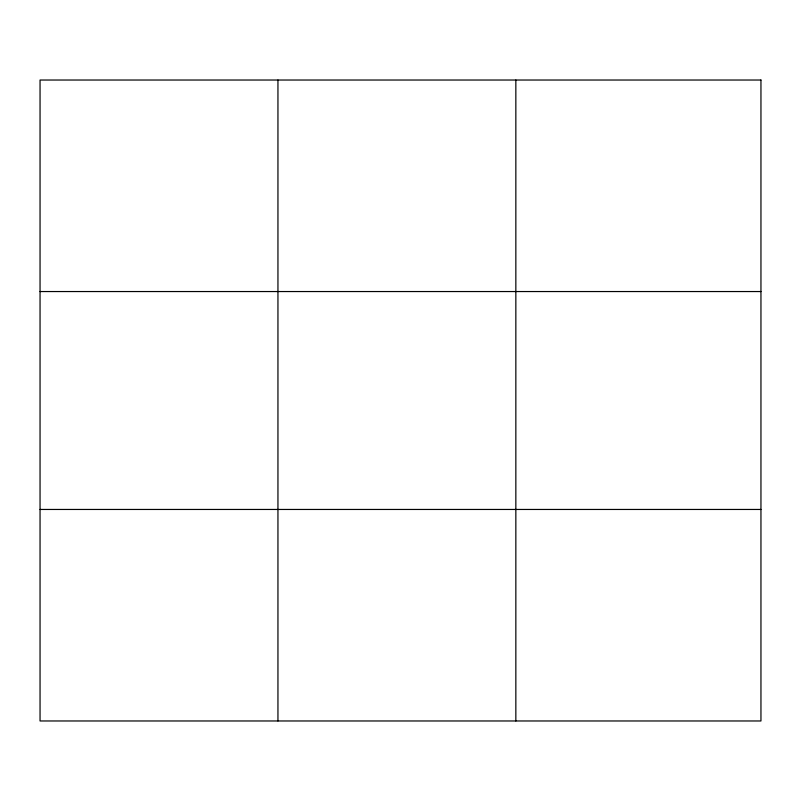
<?xml version="1.0" encoding="UTF-8"?>
<svg xmlns="http://www.w3.org/2000/svg" width="801" height="801" viewBox="0 0 801 801"><rect width="100%" height="100%" fill="white"/><g stroke="black" fill="none" stroke-linecap="round" stroke-linejoin="round"><path stroke-width="1.2" d="M277.947 720.97L277.947 80.03M515.844 720.97L515.844 80.03M40.05 291.544L760.95 291.544M40.05 509.456L760.95 509.456M760.95 80.03L760.95 720.97L40.05 720.97L40.05 80.03L760.95 80.03"/></g></svg>
